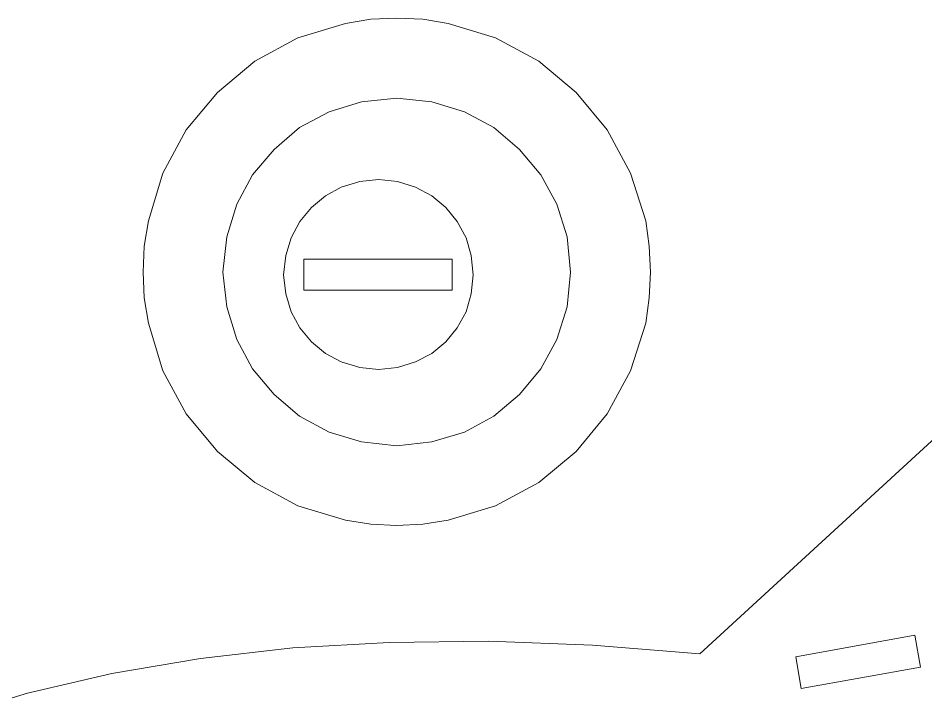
# Model space of a CAD drawing. Header units: millimetres. Extents: x -688 to 954, y -287 to 861.
# Drawn here: x -363.5 to -188.6, y 713.3 to 846.4 of the extents above; entities that cross this region are included whole.
import ezdxf

# ---------------------------------------------------------------- set-up
doc = ezdxf.new("R2010")
doc.units = ezdxf.units.MM
doc.header["$MEASUREMENT"] = 0
doc.layers.add('Camada 1', color=7, linetype='Continuous')

msp = doc.modelspace()

# ---------------------------------------------------------------- linework, layer by layer
at = {"layer": 'Camada 1', "color": 250, "lineweight": 9}
for points, knots in [([(-338.4321, 787.6208), (-338.4321, 787.6208), (-335.6271, 778.4138), (-335.6271, 778.4138), (-335.6271, 778.4138), (-335.6271, 778.4138), (-331.1271, 770.1578), (-331.1271, 770.1578), (-331.1271, 770.1578), (-331.1271, 770.1578), (-325.0971, 762.8558), (-325.0971, 762.8558), (-325.0971, 762.8558), (-325.0971, 762.8558), (-317.9001, 756.8736), (-317.9001, 756.8736), (-317.9001, 756.8736), (-317.9001, 756.8736), (-309.6441, 752.3766), (-309.6441, 752.3766), (-309.6441, 752.3766), (-309.6441, 752.3766), (-300.4371, 749.6256), (-300.4371, 749.6256), (-300.4371, 749.6256), (-300.4371, 749.6256), (-295.5681, 748.8306), (-295.5681, 748.8306), (-295.5681, 748.8306), (-295.5681, 748.8306), (-290.5941, 748.5666), (-290.5941, 748.5666), (-290.5941, 748.5666), (-290.5941, 748.5666), (-285.5661, 748.8306), (-285.5661, 748.8306), (-285.5661, 748.8306), (-285.5661, 748.8306), (-280.7001, 749.6256), (-280.7001, 749.6256), (-280.7001, 749.6256), (-280.7001, 749.6256), (-271.5441, 752.3766), (-271.5441, 752.3766), (-271.5441, 752.3766), (-271.5441, 752.3766), (-263.1831, 756.8736), (-263.1831, 756.8736), (-263.1831, 756.8736), (-263.1831, 756.8736), (-255.9861, 762.8558), (-255.9861, 762.8558), (-255.9861, 762.8558), (-255.9861, 762.8558), (-250.0071, 770.1578), (-250.0071, 770.1578), (-250.0071, 770.1578), (-250.0071, 770.1578), (-245.5101, 778.4138), (-245.5101, 778.4138), (-245.5101, 778.4138), (-245.5101, 778.4138), (-242.6001, 787.6208), (-242.6001, 787.6208), (-242.6001, 787.6208), (-242.6001, 787.6208), (-241.9101, 792.4868), (-241.9101, 792.4868), (-241.9101, 792.4868), (-241.9101, 792.4868), (-241.7001, 797.4638), (-241.7001, 797.4638), (-241.7001, 797.4638), (-241.7001, 797.4638), (-241.9101, 802.4378), (-241.9101, 802.4378), (-241.9101, 802.4378), (-241.9101, 802.4378), (-242.6001, 807.3038), (-242.6001, 807.3038), (-242.6001, 807.3038), (-242.6001, 807.3038), (-245.5101, 816.5138), (-245.5101, 816.5138), (-245.5101, 816.5138), (-245.5101, 816.5138), (-250.0071, 824.8718), (-250.0071, 824.8718), (-250.0071, 824.8718), (-250.0071, 824.8718), (-255.9861, 832.0688), (-255.9861, 832.0688), (-255.9861, 832.0688), (-255.9861, 832.0688), (-263.1831, 838.1018), (-263.1831, 838.1018), (-263.1831, 838.1018), (-263.1831, 838.1018), (-271.5441, 842.5988), (-271.5441, 842.5988), (-271.5441, 842.5988), (-271.5441, 842.5988), (-280.7001, 845.4038), (-280.7001, 845.4038), (-280.7001, 845.4038), (-280.7001, 845.4038), (-285.5661, 846.1988), (-285.5661, 846.1988), (-285.5661, 846.1988), (-285.5661, 846.1988), (-290.5941, 846.4088), (-290.5941, 846.4088), (-290.5941, 846.4088), (-290.5941, 846.4088), (-295.5681, 846.1988), (-295.5681, 846.1988), (-295.5681, 846.1988), (-295.5681, 846.1988), (-300.4371, 845.4038), (-300.4371, 845.4038), (-300.4371, 845.4038), (-300.4371, 845.4038), (-309.6441, 842.5988), (-309.6441, 842.5988), (-309.6441, 842.5988), (-309.6441, 842.5988), (-317.9001, 838.1018), (-317.9001, 838.1018), (-317.9001, 838.1018), (-317.9001, 838.1018), (-325.0971, 832.0688), (-325.0971, 832.0688), (-325.0971, 832.0688), (-325.0971, 832.0688), (-331.1271, 824.8718), (-331.1271, 824.8718), (-331.1271, 824.8718), (-331.1271, 824.8718), (-335.6271, 816.5138), (-335.6271, 816.5138), (-335.6271, 816.5138), (-335.6271, 816.5138), (-338.4321, 807.3038), (-338.4321, 807.3038), (-338.4321, 807.3038), (-338.4321, 807.3038), (-339.2241, 802.4378), (-339.2241, 802.4378), (-339.2241, 802.4378), (-339.2241, 802.4378), (-339.4371, 797.4638), (-339.4371, 797.4638), (-339.4371, 797.4638), (-339.4371, 797.4638), (-339.2241, 792.4868), (-339.2241, 792.4868), (-339.2241, 792.4868), (-339.2241, 792.4868), (-338.4321, 787.6208), (-338.4321, 787.6208)], [0, 0, 0, 0, 0.02439024, 0.02439024, 0.02439024, 0.02439024, 0.04878049, 0.04878049, 0.04878049, 0.04878049, 0.07317073, 0.07317073, 0.07317073, 0.07317073, 0.09756098, 0.09756098, 0.09756098, 0.09756098, 0.12195122, 0.12195122, 0.12195122, 0.12195122, 0.14634146, 0.14634146, 0.14634146, 0.14634146, 0.17073171, 0.17073171, 0.17073171, 0.17073171, 0.19512195, 0.19512195, 0.19512195, 0.19512195, 0.2195122, 0.2195122, 0.2195122, 0.2195122, 0.24390244, 0.24390244, 0.24390244, 0.24390244, 0.26829268, 0.26829268, 0.26829268, 0.26829268, 0.29268293, 0.29268293, 0.29268293, 0.29268293, 0.31707317, 0.31707317, 0.31707317, 0.31707317, 0.34146341, 0.34146341, 0.34146341, 0.34146341, 0.36585366, 0.36585366, 0.36585366, 0.36585366, 0.3902439, 0.3902439, 0.3902439, 0.3902439, 0.41463415, 0.41463415, 0.41463415, 0.41463415, 0.43902439, 0.43902439, 0.43902439, 0.43902439, 0.46341463, 0.46341463, 0.46341463, 0.46341463, 0.48780488, 0.48780488, 0.48780488, 0.48780488, 0.51219512, 0.51219512, 0.51219512, 0.51219512, 0.53658537, 0.53658537, 0.53658537, 0.53658537, 0.56097561, 0.56097561, 0.56097561, 0.56097561, 0.58536585, 0.58536585, 0.58536585, 0.58536585, 0.6097561, 0.6097561, 0.6097561, 0.6097561, 0.63414634, 0.63414634, 0.63414634, 0.63414634, 0.65853659, 0.65853659, 0.65853659, 0.65853659, 0.68292683, 0.68292683, 0.68292683, 0.68292683, 0.70731707, 0.70731707, 0.70731707, 0.70731707, 0.73170732, 0.73170732, 0.73170732, 0.73170732, 0.75609756, 0.75609756, 0.75609756, 0.75609756, 0.7804878, 0.7804878, 0.7804878, 0.7804878, 0.80487805, 0.80487805, 0.80487805, 0.80487805, 0.82926829, 0.82926829, 0.82926829, 0.82926829, 0.85365854, 0.85365854, 0.85365854, 0.85365854, 0.87804878, 0.87804878, 0.87804878, 0.87804878, 0.90243902, 0.90243902, 0.90243902, 0.90243902, 0.92682927, 0.92682927, 0.92682927, 0.92682927, 0.95121951, 0.95121951, 0.95121951, 0.95121951, 1, 1, 1, 1]), ([(-324.0651, 797.4592), (-324.0651, 797.4592), (-323.3241, 790.7392), (-323.3241, 790.7392), (-323.3241, 790.7392), (-323.3241, 790.7392), (-321.4191, 784.4422), (-321.4191, 784.4422), (-321.4191, 784.4422), (-321.4191, 784.4422), (-318.3501, 778.7812), (-318.3501, 778.7812), (-318.3501, 778.7812), (-318.3501, 778.7812), (-314.2221, 773.8612), (-314.2221, 773.8612), (-314.2221, 773.8612), (-314.2221, 773.8612), (-309.3021, 769.6792), (-309.3021, 769.6792), (-309.3021, 769.6792), (-309.3021, 769.6792), (-303.5871, 766.6102), (-303.5871, 766.6102), (-303.5871, 766.6102), (-303.5871, 766.6102), (-297.3411, 764.7052), (-297.3411, 764.7052), (-297.3411, 764.7052), (-297.3411, 764.7052), (-290.5701, 763.9642), (-290.5701, 763.9642), (-290.5701, 763.9642), (-290.5701, 763.9642), (-283.7961, 764.7052), (-283.7961, 764.7052), (-283.7961, 764.7052), (-283.7961, 764.7052), (-277.5531, 766.6102), (-277.5531, 766.6102), (-277.5531, 766.6102), (-277.5531, 766.6102), (-271.8381, 769.6792), (-271.8381, 769.6792), (-271.8381, 769.6792), (-271.8381, 769.6792), (-266.9151, 773.8612), (-266.9151, 773.8612), (-266.9151, 773.8612), (-266.9151, 773.8612), (-262.7871, 778.7812), (-262.7871, 778.7812), (-262.7871, 778.7812), (-262.7871, 778.7812), (-259.7181, 784.4422), (-259.7181, 784.4422), (-259.7181, 784.4422), (-259.7181, 784.4422), (-257.7621, 790.7392), (-257.7621, 790.7392), (-257.7621, 790.7392), (-257.7621, 790.7392), (-257.0721, 797.4592), (-257.0721, 797.4592), (-257.0721, 797.4592), (-257.0721, 797.4592), (-257.7621, 804.2332), (-257.7621, 804.2332), (-257.7621, 804.2332), (-257.7621, 804.2332), (-259.7181, 810.5302), (-259.7181, 810.5302), (-259.7181, 810.5302), (-259.7181, 810.5302), (-262.7871, 816.1942), (-262.7871, 816.1942), (-262.7871, 816.1942), (-262.7871, 816.1942), (-266.9151, 821.1142), (-266.9151, 821.1142), (-266.9151, 821.1142), (-266.9151, 821.1142), (-271.8381, 825.2962), (-271.8381, 825.2962), (-271.8381, 825.2962), (-271.8381, 825.2962), (-277.5531, 828.3652), (-277.5531, 828.3652), (-277.5531, 828.3652), (-277.5531, 828.3652), (-283.7961, 830.2702), (-283.7961, 830.2702), (-283.7961, 830.2702), (-283.7961, 830.2702), (-290.5701, 831.0112), (-290.5701, 831.0112), (-290.5701, 831.0112), (-290.5701, 831.0112), (-297.3411, 830.2702), (-297.3411, 830.2702), (-297.3411, 830.2702), (-297.3411, 830.2702), (-303.5871, 828.3652), (-303.5871, 828.3652), (-303.5871, 828.3652), (-303.5871, 828.3652), (-309.3021, 825.2962), (-309.3021, 825.2962), (-309.3021, 825.2962), (-309.3021, 825.2962), (-314.2221, 821.1142), (-314.2221, 821.1142), (-314.2221, 821.1142), (-314.2221, 821.1142), (-318.3501, 816.1942), (-318.3501, 816.1942), (-318.3501, 816.1942), (-318.3501, 816.1942), (-321.4191, 810.5302), (-321.4191, 810.5302), (-321.4191, 810.5302), (-321.4191, 810.5302), (-323.3241, 804.2332), (-323.3241, 804.2332), (-323.3241, 804.2332), (-323.3241, 804.2332), (-324.0651, 797.4592), (-324.0651, 797.4592)], [0, 0, 0, 0, 0.03030303, 0.03030303, 0.03030303, 0.03030303, 0.06060606, 0.06060606, 0.06060606, 0.06060606, 0.09090909, 0.09090909, 0.09090909, 0.09090909, 0.12121212, 0.12121212, 0.12121212, 0.12121212, 0.15151515, 0.15151515, 0.15151515, 0.15151515, 0.18181818, 0.18181818, 0.18181818, 0.18181818, 0.21212121, 0.21212121, 0.21212121, 0.21212121, 0.24242424, 0.24242424, 0.24242424, 0.24242424, 0.27272727, 0.27272727, 0.27272727, 0.27272727, 0.3030303, 0.3030303, 0.3030303, 0.3030303, 0.33333333, 0.33333333, 0.33333333, 0.33333333, 0.36363636, 0.36363636, 0.36363636, 0.36363636, 0.39393939, 0.39393939, 0.39393939, 0.39393939, 0.42424242, 0.42424242, 0.42424242, 0.42424242, 0.45454545, 0.45454545, 0.45454545, 0.45454545, 0.48484848, 0.48484848, 0.48484848, 0.48484848, 0.51515152, 0.51515152, 0.51515152, 0.51515152, 0.54545455, 0.54545455, 0.54545455, 0.54545455, 0.57575758, 0.57575758, 0.57575758, 0.57575758, 0.60606061, 0.60606061, 0.60606061, 0.60606061, 0.63636364, 0.63636364, 0.63636364, 0.63636364, 0.66666667, 0.66666667, 0.66666667, 0.66666667, 0.6969697, 0.6969697, 0.6969697, 0.6969697, 0.72727273, 0.72727273, 0.72727273, 0.72727273, 0.75757576, 0.75757576, 0.75757576, 0.75757576, 0.78787879, 0.78787879, 0.78787879, 0.78787879, 0.81818182, 0.81818182, 0.81818182, 0.81818182, 0.84848485, 0.84848485, 0.84848485, 0.84848485, 0.87878788, 0.87878788, 0.87878788, 0.87878788, 0.90909091, 0.90909091, 0.90909091, 0.90909091, 0.93939394, 0.93939394, 0.93939394, 0.93939394, 1, 1, 1, 1]), ([(-312.3711, 796.9134), (-312.3711, 796.9134), (-311.9481, 800.6694), (-311.9481, 800.6694), (-311.9481, 800.6694), (-311.9481, 800.6694), (-310.9401, 804.0564), (-310.9401, 804.0564), (-310.9401, 804.0564), (-310.9401, 804.0564), (-309.2481, 807.1794), (-309.2481, 807.1794), (-309.2481, 807.1794), (-309.2481, 807.1794), (-307.0251, 809.9304), (-307.0251, 809.9304), (-307.0251, 809.9304), (-307.0251, 809.9304), (-304.3281, 812.1534), (-304.3281, 812.1534), (-304.3281, 812.1534), (-304.3281, 812.1534), (-301.2561, 813.8454), (-301.2561, 813.8454), (-301.2561, 813.8454), (-301.2561, 813.8454), (-297.7131, 814.9044), (-297.7131, 814.9044), (-297.7131, 814.9044), (-297.7131, 814.9044), (-294.1131, 815.2734), (-294.1131, 815.2734), (-294.1131, 815.2734), (-294.1131, 815.2734), (-290.4111, 814.9044), (-290.4111, 814.9044), (-290.4111, 814.9044), (-290.4111, 814.9044), (-286.9701, 813.8454), (-286.9701, 813.8454), (-286.9701, 813.8454), (-286.9701, 813.8454), (-283.8471, 812.1534), (-283.8471, 812.1534), (-283.8471, 812.1534), (-283.8471, 812.1534), (-281.1501, 809.9304), (-281.1501, 809.9304), (-281.1501, 809.9304), (-281.1501, 809.9304), (-278.9271, 807.1794), (-278.9271, 807.1794), (-278.9271, 807.1794), (-278.9271, 807.1794), (-277.2321, 804.0564), (-277.2321, 804.0564), (-277.2321, 804.0564), (-277.2321, 804.0564), (-276.2271, 800.6694), (-276.2271, 800.6694), (-276.2271, 800.6694), (-276.2271, 800.6694), (-275.8581, 796.9134), (-275.8581, 796.9134), (-275.8581, 796.9134), (-275.8581, 796.9134), (-276.2271, 793.2624), (-276.2271, 793.2624), (-276.2271, 793.2624), (-276.2271, 793.2624), (-277.2321, 789.7674), (-277.2321, 789.7674), (-277.2321, 789.7674), (-277.2321, 789.7674), (-278.9271, 786.6984), (-278.9271, 786.6984), (-278.9271, 786.6984), (-278.9271, 786.6984), (-281.1501, 784.0014), (-281.1501, 784.0014), (-281.1501, 784.0014), (-281.1501, 784.0014), (-283.8471, 781.7784), (-283.8471, 781.7784), (-283.8471, 781.7784), (-283.8471, 781.7784), (-286.9701, 780.1374), (-286.9701, 780.1374), (-286.9701, 780.1374), (-286.9701, 780.1374), (-290.4111, 779.0784), (-290.4111, 779.0784), (-290.4111, 779.0784), (-290.4111, 779.0784), (-294.1131, 778.6554), (-294.1131, 778.6554), (-294.1131, 778.6554), (-294.1131, 778.6554), (-297.7131, 779.0784), (-297.7131, 779.0784), (-297.7131, 779.0784), (-297.7131, 779.0784), (-301.2561, 780.1374), (-301.2561, 780.1374), (-301.2561, 780.1374), (-301.2561, 780.1374), (-304.3281, 781.7784), (-304.3281, 781.7784), (-304.3281, 781.7784), (-304.3281, 781.7784), (-307.0251, 784.0014), (-307.0251, 784.0014), (-307.0251, 784.0014), (-307.0251, 784.0014), (-309.2481, 786.6984), (-309.2481, 786.6984), (-309.2481, 786.6984), (-309.2481, 786.6984), (-310.9401, 789.7674), (-310.9401, 789.7674), (-310.9401, 789.7674), (-310.9401, 789.7674), (-311.9481, 793.2624), (-311.9481, 793.2624), (-311.9481, 793.2624), (-311.9481, 793.2624), (-312.3711, 796.9134), (-312.3711, 796.9134)], [0, 0, 0, 0, 0.03030303, 0.03030303, 0.03030303, 0.03030303, 0.06060606, 0.06060606, 0.06060606, 0.06060606, 0.09090909, 0.09090909, 0.09090909, 0.09090909, 0.12121212, 0.12121212, 0.12121212, 0.12121212, 0.15151515, 0.15151515, 0.15151515, 0.15151515, 0.18181818, 0.18181818, 0.18181818, 0.18181818, 0.21212121, 0.21212121, 0.21212121, 0.21212121, 0.24242424, 0.24242424, 0.24242424, 0.24242424, 0.27272727, 0.27272727, 0.27272727, 0.27272727, 0.3030303, 0.3030303, 0.3030303, 0.3030303, 0.33333333, 0.33333333, 0.33333333, 0.33333333, 0.36363636, 0.36363636, 0.36363636, 0.36363636, 0.39393939, 0.39393939, 0.39393939, 0.39393939, 0.42424242, 0.42424242, 0.42424242, 0.42424242, 0.45454545, 0.45454545, 0.45454545, 0.45454545, 0.48484848, 0.48484848, 0.48484848, 0.48484848, 0.51515152, 0.51515152, 0.51515152, 0.51515152, 0.54545455, 0.54545455, 0.54545455, 0.54545455, 0.57575758, 0.57575758, 0.57575758, 0.57575758, 0.60606061, 0.60606061, 0.60606061, 0.60606061, 0.63636364, 0.63636364, 0.63636364, 0.63636364, 0.66666667, 0.66666667, 0.66666667, 0.66666667, 0.6969697, 0.6969697, 0.6969697, 0.6969697, 0.72727273, 0.72727273, 0.72727273, 0.72727273, 0.75757576, 0.75757576, 0.75757576, 0.75757576, 0.78787879, 0.78787879, 0.78787879, 0.78787879, 0.81818182, 0.81818182, 0.81818182, 0.81818182, 0.84848485, 0.84848485, 0.84848485, 0.84848485, 0.87878788, 0.87878788, 0.87878788, 0.87878788, 0.90909091, 0.90909091, 0.90909091, 0.90909091, 0.93939394, 0.93939394, 0.93939394, 0.93939394, 1, 1, 1, 1]), ([(-308.4547, 793.9643), (-308.4547, 793.9643), (-308.4547, 799.9643), (-308.4547, 799.9643), (-308.4547, 799.9643), (-308.4547, 799.9643), (-279.8797, 799.9643), (-279.8797, 799.9643), (-279.8797, 799.9643), (-279.8797, 799.9643), (-279.8797, 793.9643), (-279.8797, 793.9643), (-279.8797, 793.9643), (-279.8797, 793.9643), (-308.4547, 793.9643), (-308.4547, 793.9643)], [0, 0, 0, 0, 0.2, 0.2, 0.2, 0.2, 0.4, 0.4, 0.4, 0.4, 0.6, 0.6, 0.6, 0.6, 1, 1, 1, 1]), ([(-378.0939, 634.7752), (-378.0939, 634.7752), (-385.3419, 637.1572), (-385.3419, 637.1572), (-385.3419, 637.1572), (-385.3419, 637.1572), (-391.7469, 639.5932), (-391.7469, 639.5932), (-391.7469, 639.5932), (-391.7469, 639.5932), (-397.1439, 642.2902), (-397.1439, 642.2902), (-397.1439, 642.2902), (-397.1439, 642.2902), (-401.5359, 645.1492), (-401.5359, 645.1492), (-401.5359, 645.1492), (-401.5359, 645.1492), (-404.7639, 648.2692), (-404.7639, 648.2692), (-404.7639, 648.2692), (-404.7639, 648.2692), (-406.7739, 651.6052), (-406.7739, 651.6052), (-406.7739, 651.6052), (-406.7739, 651.6052), (-407.3019, 655.2562), (-407.3019, 655.2562), (-407.3019, 655.2562), (-407.3019, 655.2562), (-408.1509, 677.2162), (-408.1509, 677.2162), (-408.1509, 677.2162), (-408.1509, 677.2162), (-375.6579, 677.6392), (-375.6579, 677.6392), (-375.6579, 677.6392), (-375.6579, 677.6392), (-375.6579, 683.6182), (-375.6579, 683.6182), (-375.6579, 683.6182), (-375.6579, 683.6182), (-389.0469, 684.4132), (-389.0469, 684.4132), (-389.0469, 684.4132), (-389.0469, 684.4132), (-377.4039, 711.5062), (-377.4039, 711.5062), (-377.4039, 711.5062), (-377.4039, 711.5062), (-361.7409, 716.2672), (-361.7409, 716.2672), (-361.7409, 716.2672), (-361.7409, 716.2672), (-345.4959, 720.0772), (-345.4959, 720.0772), (-345.4959, 720.0772), (-345.4959, 720.0772), (-328.4049, 722.9362), (-328.4049, 722.9362), (-328.4049, 722.9362), (-328.4049, 722.9362), (-310.6239, 725.0002), (-310.6239, 725.0002), (-310.6239, 725.0002), (-310.6239, 725.0002), (-292.0509, 726.0562), (-292.0509, 726.0562), (-292.0509, 726.0562), (-292.0509, 726.0562), (-272.8419, 726.2692), (-272.8419, 726.2692), (-272.8419, 726.2692), (-272.8419, 726.2692), (-252.8379, 725.5282), (-252.8379, 725.5282), (-252.8379, 725.5282), (-252.8379, 725.5282), (-232.1499, 723.8872), (-232.1499, 723.8872), (-232.1499, 723.8872), (-232.1499, 723.8872), (-178.0689, 773.5252), (-178.0689, 773.5252), (-178.0689, 773.5252), (-178.0689, 773.5252), (-166.4799, 779.8732), (-166.4799, 779.8732), (-166.4799, 779.8732), (-166.4799, 779.8732), (-154.7319, 784.6882), (-154.7319, 784.6882), (-154.7319, 784.6882), (-154.7319, 784.6882), (-142.8789, 788.1832), (-142.8789, 788.1832), (-142.8789, 788.1832), (-142.8789, 788.1832), (-130.9719, 790.3522), (-130.9719, 790.3522), (-130.9719, 790.3522), (-130.9719, 790.3522), (-118.9599, 791.1982), (-118.9599, 791.1982), (-118.9599, 791.1982), (-118.9599, 791.1982), (-106.8939, 790.7752), (-106.8939, 790.7752), (-106.8939, 790.7752), (-106.8939, 790.7752), (-94.6719, 789.2932), (-94.6719, 789.2932), (-94.6719, 789.2932), (-94.6719, 789.2932), (-82.4469, 786.6472), (-82.4469, 786.6472), (-82.4469, 786.6472), (-82.4469, 786.6472), (-70.0659, 783.0502), (-70.0659, 783.0502), (-70.0659, 783.0502), (-70.0659, 783.0502), (-58.6359, 778.6582), (-58.6359, 778.6582), (-58.6359, 778.6582), (-58.6359, 778.6582), (-48.0519, 773.6812), (-48.0519, 773.6812), (-48.0519, 773.6812), (-48.0519, 773.6812), (-38.3139, 768.1252), (-38.3139, 768.1252), (-38.3139, 768.1252), (-38.3139, 768.1252), (-29.2659, 761.9362), (-29.2659, 761.9362), (-29.2659, 761.9362), (-29.2659, 761.9362), (-20.9049, 755.2672), (-20.9049, 755.2672), (-20.9049, 755.2672), (-20.9049, 755.2672), (-13.1259, 748.1242), (-13.1259, 748.1242), (-13.1259, 748.1242), (-13.1259, 748.1242), (-5.8239, 740.6092), (-5.8239, 740.6092), (-5.8239, 740.6092), (-5.8239, 740.6092), (8.0391, 737.0632), (8.0391, 737.0632), (8.0391, 737.0632), (8.0391, 737.0632), (20.8461, 732.0382), (20.8461, 732.0382), (20.8461, 732.0382), (20.8461, 732.0382), (32.3271, 725.5282), (32.3271, 725.5282), (32.3271, 725.5282), (32.3271, 725.5282), (42.7521, 717.6982), (42.7521, 717.6982), (42.7521, 717.6982), (42.7521, 717.6982), (51.9081, 708.2242), (51.9081, 708.2242), (51.9081, 708.2242), (51.9081, 708.2242), (59.8971, 697.4812), (59.8971, 697.4812), (59.8971, 697.4812), (59.8971, 697.4812), (66.6171, 685.0462), (66.6171, 685.0462), (66.6171, 685.0462), (66.6171, 685.0462), (72.2811, 671.3422), (72.2811, 671.3422), (72.2811, 671.3422), (72.2811, 671.3422), (72.5991, 670.2292), (72.5991, 670.2292), (72.5991, 670.2292), (72.5991, 670.2292), (49.6851, 670.2292), (49.6851, 670.2292), (49.6851, 670.2292), (49.6851, 670.2292), (49.6851, 664.3042), (49.6851, 664.3042), (49.6851, 664.3042), (49.6851, 664.3042), (73.6041, 664.3042), (73.6041, 664.3042), (73.6041, 664.3042), (73.6041, 664.3042), (73.4991, 657.6892), (73.4991, 657.6892), (73.4991, 657.6892), (73.4991, 657.6892), (71.5401, 652.0792), (71.5401, 652.0792), (71.5401, 652.0792), (71.5401, 652.0792), (68.0481, 647.3182), (68.0481, 647.3182), (68.0481, 647.3182), (68.0481, 647.3182), (62.8071, 643.5592), (62.8071, 643.5592), (62.8071, 643.5592), (62.8071, 643.5592), (39.4731, 643.5592), (39.4731, 643.5592), (39.4731, 643.5592), (39.4731, 643.5592), (38.7831, 653.7202), (38.7831, 653.7202), (38.7831, 653.7202), (38.7831, 653.7202), (37.4091, 663.5632), (37.4091, 663.5632), (37.4091, 663.5632), (37.4091, 663.5632), (35.1321, 672.9292), (35.1321, 672.9292), (35.1321, 672.9292), (35.1321, 672.9292), (31.6401, 681.6592), (31.6401, 681.6592), (31.6401, 681.6592), (31.6401, 681.6592), (26.6121, 689.7052), (26.6121, 689.7052), (26.6121, 689.7052), (26.6121, 689.7052), (23.5431, 693.3562), (23.5431, 693.3562), (23.5431, 693.3562), (23.5431, 693.3562), (19.8921, 696.8482), (19.8921, 696.8482), (19.8921, 696.8482), (19.8921, 696.8482), (15.8721, 700.0222), (15.8721, 700.0222), (15.8721, 700.0222), (15.8721, 700.0222), (11.1621, 702.9322), (11.1621, 702.9322), (11.1621, 702.9322), (11.1621, 702.9322), (5.9241, 705.5782), (5.9241, 705.5782), (5.9241, 705.5782), (5.9241, 705.5782), (0.0501, 707.8552), (0.0501, 707.8552), (0.0501, 707.8552), (0.0501, 707.8552), (-11.3289, 709.0192), (-11.3289, 709.0192), (-11.3289, 709.0192), (-11.3289, 709.0192), (-21.6459, 708.7552), (-21.6459, 708.7552), (-21.6459, 708.7552), (-21.6459, 708.7552), (-30.9609, 707.0062), (-30.9609, 707.0062), (-30.9609, 707.0062), (-30.9609, 707.0062), (-39.3219, 703.8862), (-39.3219, 703.8862), (-39.3219, 703.8862), (-39.3219, 703.8862), (-46.7289, 699.3352), (-46.7289, 699.3352), (-46.7289, 699.3352), (-46.7289, 699.3352), (-53.1849, 693.5152), (-53.1849, 693.5152), (-53.1849, 693.5152), (-53.1849, 693.5152), (-58.7409, 686.3692), (-58.7409, 686.3692), (-58.7409, 686.3692), (-58.7409, 686.3692), (-63.4509, 677.9032), (-63.4509, 677.9032), (-63.4509, 677.9032), (-63.4509, 677.9032), (-263.4759, 677.9032), (-263.4759, 677.9032), (-263.4759, 677.9032), (-263.4759, 677.9032), (-269.7729, 687.3742), (-269.7729, 687.3742), (-269.7729, 687.3742), (-269.7729, 687.3742), (-276.6519, 695.1532), (-276.6519, 695.1532), (-276.6519, 695.1532), (-276.6519, 695.1532), (-284.1669, 701.0812), (-284.1669, 701.0812), (-284.1669, 701.0812), (-284.1669, 701.0812), (-292.3689, 705.4192), (-292.3689, 705.4192), (-292.3689, 705.4192), (-292.3689, 705.4192), (-301.2039, 707.8552), (-301.2039, 707.8552), (-301.2039, 707.8552), (-301.2039, 707.8552), (-310.5189, 708.6472), (-310.5189, 708.6472), (-310.5189, 708.6472), (-310.5189, 708.6472), (-320.6259, 707.6422), (-320.6259, 707.6422), (-320.6259, 707.6422), (-320.6259, 707.6422), (-331.3689, 704.8912), (-331.3689, 704.8912), (-331.3689, 704.8912), (-331.3689, 704.8912), (-338.9349, 700.3942), (-338.9349, 700.3942), (-338.9349, 700.3942), (-338.9349, 700.3942), (-345.6549, 695.3122), (-345.6549, 695.3122), (-345.6549, 695.3122), (-345.6549, 695.3122), (-351.2109, 689.5972), (-351.2109, 689.5972), (-351.2109, 689.5972), (-351.2109, 689.5972), (-355.6029, 683.3542), (-355.6029, 683.3542), (-355.6029, 683.3542), (-355.6029, 683.3542), (-358.9899, 676.4212), (-358.9899, 676.4212), (-358.9899, 676.4212), (-358.9899, 676.4212), (-361.0539, 668.9062), (-361.0539, 668.9062), (-361.0539, 668.9062), (-361.0539, 668.9062), (-361.8489, 660.5992), (-361.8489, 660.5992), (-361.8489, 660.5992), (-361.8489, 660.5992), (-361.2669, 651.6562), (-361.2669, 651.6562), (-361.2669, 651.6562), (-361.2669, 651.6562), (-359.3619, 646.3132), (-359.3619, 646.3132), (-359.3619, 646.3132), (-359.3619, 646.3132), (-358.4079, 641.8132), (-358.4079, 641.8132), (-358.4079, 641.8132), (-358.4079, 641.8132), (-358.1979, 638.1622), (-358.1979, 638.1622), (-358.1979, 638.1622), (-358.1979, 638.1622), (-358.8849, 635.4112), (-358.8849, 635.4112), (-358.8849, 635.4112), (-358.8849, 635.4112), (-360.3669, 633.4012), (-360.3669, 633.4012), (-360.3669, 633.4012), (-360.3669, 633.4012), (-362.7459, 632.2882), (-362.7459, 632.2882), (-362.7459, 632.2882), (-362.7459, 632.2882), (-366.0279, 632.0242), (-366.0279, 632.0242), (-366.0279, 632.0242), (-366.0279, 632.0242), (-370.1019, 632.6062), (-370.1019, 632.6062), (-370.1019, 632.6062), (-370.1019, 632.6062), (-378.0939, 634.7752), (-378.0939, 634.7752)], [0, 0, 0, 0, 0.01, 0.01, 0.01, 0.01, 0.02, 0.02, 0.02, 0.02, 0.03, 0.03, 0.03, 0.03, 0.04, 0.04, 0.04, 0.04, 0.05, 0.05, 0.05, 0.05, 0.06, 0.06, 0.06, 0.06, 0.07, 0.07, 0.07, 0.07, 0.08, 0.08, 0.08, 0.08, 0.09, 0.09, 0.09, 0.09, 0.1, 0.1, 0.1, 0.1, 0.11, 0.11, 0.11, 0.11, 0.12, 0.12, 0.12, 0.12, 0.13, 0.13, 0.13, 0.13, 0.14, 0.14, 0.14, 0.14, 0.15, 0.15, 0.15, 0.15, 0.16, 0.16, 0.16, 0.16, 0.17, 0.17, 0.17, 0.17, 0.18, 0.18, 0.18, 0.18, 0.19, 0.19, 0.19, 0.19, 0.2, 0.2, 0.2, 0.2, 0.21, 0.21, 0.21, 0.21, 0.22, 0.22, 0.22, 0.22, 0.23, 0.23, 0.23, 0.23, 0.24, 0.24, 0.24, 0.24, 0.25, 0.25, 0.25, 0.25, 0.26, 0.26, 0.26, 0.26, 0.27, 0.27, 0.27, 0.27, 0.28, 0.28, 0.28, 0.28, 0.29, 0.29, 0.29, 0.29, 0.3, 0.3, 0.3, 0.3, 0.31, 0.31, 0.31, 0.31, 0.32, 0.32, 0.32, 0.32, 0.33, 0.33, 0.33, 0.33, 0.34, 0.34, 0.34, 0.34, 0.35, 0.35, 0.35, 0.35, 0.36, 0.36, 0.36, 0.36, 0.37, 0.37, 0.37, 0.37, 0.38, 0.38, 0.38, 0.38, 0.39, 0.39, 0.39, 0.39, 0.4, 0.4, 0.4, 0.4, 0.41, 0.41, 0.41, 0.41, 0.42, 0.42, 0.42, 0.42, 0.43, 0.43, 0.43, 0.43, 0.44, 0.44, 0.44, 0.44, 0.45, 0.45, 0.45, 0.45, 0.46, 0.46, 0.46, 0.46, 0.47, 0.47, 0.47, 0.47, 0.48, 0.48, 0.48, 0.48, 0.49, 0.49, 0.49, 0.49, 0.5, 0.5, 0.5, 0.5, 0.51, 0.51, 0.51, 0.51, 0.52, 0.52, 0.52, 0.52, 0.53, 0.53, 0.53, 0.53, 0.54, 0.54, 0.54, 0.54, 0.55, 0.55, 0.55, 0.55, 0.56, 0.56, 0.56, 0.56, 0.57, 0.57, 0.57, 0.57, 0.58, 0.58, 0.58, 0.58, 0.59, 0.59, 0.59, 0.59, 0.6, 0.6, 0.6, 0.6, 0.61, 0.61, 0.61, 0.61, 0.62, 0.62, 0.62, 0.62, 0.63, 0.63, 0.63, 0.63, 0.64, 0.64, 0.64, 0.64, 0.65, 0.65, 0.65, 0.65, 0.66, 0.66, 0.66, 0.66, 0.67, 0.67, 0.67, 0.67, 0.68, 0.68, 0.68, 0.68, 0.69, 0.69, 0.69, 0.69, 0.7, 0.7, 0.7, 0.7, 0.71, 0.71, 0.71, 0.71, 0.72, 0.72, 0.72, 0.72, 0.73, 0.73, 0.73, 0.73, 0.74, 0.74, 0.74, 0.74, 0.75, 0.75, 0.75, 0.75, 0.76, 0.76, 0.76, 0.76, 0.77, 0.77, 0.77, 0.77, 0.78, 0.78, 0.78, 0.78, 0.79, 0.79, 0.79, 0.79, 0.8, 0.8, 0.8, 0.8, 0.81, 0.81, 0.81, 0.81, 0.82, 0.82, 0.82, 0.82, 0.83, 0.83, 0.83, 0.83, 0.84, 0.84, 0.84, 0.84, 0.85, 0.85, 0.85, 0.85, 0.86, 0.86, 0.86, 0.86, 0.87, 0.87, 0.87, 0.87, 0.88, 0.88, 0.88, 0.88, 0.89, 0.89, 0.89, 0.89, 0.9, 0.9, 0.9, 0.9, 0.91, 0.91, 0.91, 0.91, 0.92, 0.92, 0.92, 0.92, 0.93, 0.93, 0.93, 0.93, 0.94, 0.94, 0.94, 0.94, 0.95, 0.95, 0.95, 0.95, 0.96, 0.96, 0.96, 0.96, 0.97, 0.97, 0.97, 0.97, 0.98, 0.98, 0.98, 0.98, 1, 1, 1, 1]), ([(-189.6579, 721.2952), (-189.6579, 721.2952), (-212.6229, 717.1672), (-212.6229, 717.1672), (-212.6229, 717.1672), (-212.6229, 717.1672), (-213.6819, 723.3052), (-213.6819, 723.3052), (-213.6819, 723.3052), (-213.6819, 723.3052), (-190.7679, 727.4872), (-190.7679, 727.4872), (-190.7679, 727.4872), (-190.7679, 727.4872), (-189.6579, 721.2952), (-189.6579, 721.2952)], [0, 0, 0, 0, 0.2, 0.2, 0.2, 0.2, 0.4, 0.4, 0.4, 0.4, 0.6, 0.6, 0.6, 0.6, 1, 1, 1, 1])]:
    msp.add_open_spline(points, degree=3, knots=knots, dxfattribs=at)

doc.saveas('drawing.dxf')
